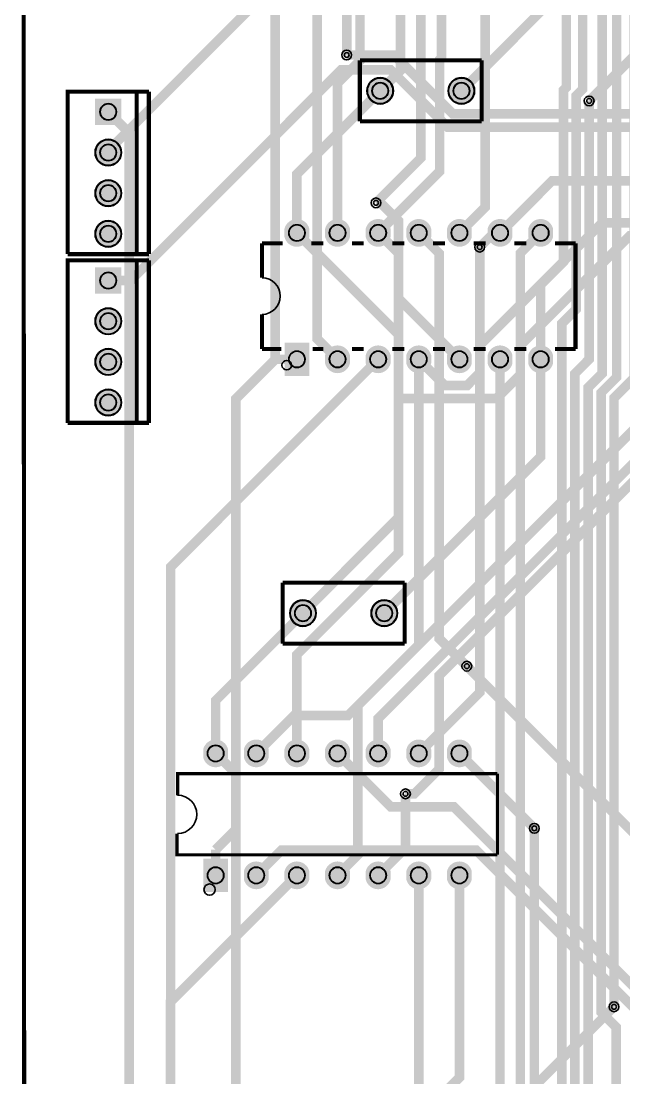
# Model space of a CAD drawing. Header units: millimetres. Extents: x 4 to 216, y -59 to 240.
# Drawn here: x 4.3 to 42, y 108.4 to 174.5 of the extents above; entities that cross this region are included whole.
import ezdxf

# ---------------------------------------------------------------- set-up
doc = ezdxf.new("R2010")
doc.units = ezdxf.units.MM
for name, color, linetype, true_color in [('BoardOutLine', 7, 'Continuous', 0xff00ff), ('BottomLayer', 7, 'Continuous', 0x0000ff), ('BottomSolderMaskLayer', 7, 'Continuous', 0xaa00ff), ('Document', 7, 'Continuous', 0xffffff), ('Hole', 7, 'Continuous', 0x222222), ('Multi-Layer', 7, 'Continuous', 0xc0c0c0), ('TopLayer', 7, 'Continuous', 0xff0000), ('TopSilkLayer', 7, 'Continuous', 0xffcc00), ('TopSolderMaskLayer', 7, 'Continuous', 0x800080)]:
    doc.layers.add(name, color=color, linetype=linetype, true_color=true_color)

msp = doc.modelspace()

# ---------------------------------------------------------------- hatches: boundary and pattern name
at = {"layer": 'BottomSolderMaskLayer'}
for points in [[(25.956615600000003, 170.0989740000001, 1), (27.607412400000005, 170.0989740000001, 1)], [(31.03661559999993, 170.0989740000001, 1), (32.68741239999993, 170.0989740000001, 1)], [(10.604398399999923, 169.60839840000006), (10.604398399999923, 167.95760159999998), (8.953601599999843, 167.95760159999998), (8.953601599999843, 169.60839840000006)], [(8.953601599999883, 166.24300000000005, 1), (10.604398399999882, 166.24300000000005, 1)], [(8.953601599999883, 163.7030000000001, 1), (10.604398399999882, 163.7030000000001, 1)], [(8.953601599999883, 161.163, 1), (10.604398399999882, 161.163, 1)], [(22.350412499999898, 160.96346183333333, -0.7853981633974483), (20.799615499999895, 160.96346183333333), (20.799615499999895, 161.48039416666677, -0.7853981633974483), (22.350412499999898, 161.48039416666677)], [(24.89041249999986, 160.96346183333333, -0.7853981633974483), (23.33961549999986, 160.96346183333333), (23.33961549999986, 161.48039416666677, -0.7853981633974483), (24.89041249999986, 161.48039416666677)], [(27.430412499999825, 160.96346183333333, -0.7853981633974483), (25.879615499999822, 160.96346183333333), (25.879615499999822, 161.48039416666677, -0.7853981633974483), (27.430412499999825, 161.48039416666677)], [(29.970412500000016, 160.96346183333333, -0.7853981633974483), (28.419615500000013, 160.96346183333333), (28.419615500000013, 161.48039416666677, -0.7853981633974483), (29.970412500000016, 161.48039416666677)], [(32.51041249999998, 160.96346183333333, -0.7853981633974483), (30.959615499999977, 160.96346183333333), (30.959615499999977, 161.48039416666677, -0.7853981633974483), (32.51041249999998, 161.48039416666677)], [(35.05041249999994, 160.96346183333333, -0.7853981633974483), (33.49961549999994, 160.96346183333333), (33.49961549999994, 161.48039416666677, -0.7853981633974483), (35.05041249999994, 161.48039416666677)], [(37.59041249999991, 160.96346183333333, -0.7853981633974483), (36.039615499999904, 160.96346183333333), (36.039615499999904, 161.48039416666677, -0.7853981633974483), (37.59041249999991, 161.48039416666677)], [(10.604398399999923, 159.06739840000012), (10.604398399999923, 157.41660160000004), (8.953601599999843, 157.41660160000004), (8.953601599999843, 159.06739840000012)], [(8.953601599999883, 155.702, 1), (10.604398399999882, 155.702, 1)], [(8.953601599999883, 153.16200000000003, 1), (10.604398399999882, 153.16200000000003, 1)], [(20.805952477419282, 152.28810281290316), (20.805952477419282, 154.3558321462366), (22.344075522580738, 154.3558321462366), (22.344075522580738, 152.28810281290316)], [(24.89041249999986, 153.06355383333334, -0.7853981633974483), (23.33961549999986, 153.06355383333334), (23.33961549999986, 153.5804861666668, -0.7853981633974483), (24.89041249999986, 153.5804861666668)], [(27.430412499999825, 153.06355383333334, -0.7853981633974483), (25.879615499999822, 153.06355383333334), (25.879615499999822, 153.5804861666668, -0.7853981633974483), (27.430412499999825, 153.5804861666668)], [(29.970412500000016, 153.06355383333334, -0.7853981633974483), (28.419615500000013, 153.06355383333334), (28.419615500000013, 153.5804861666668, -0.7853981633974483), (29.970412500000016, 153.5804861666668)], [(32.51041249999998, 153.06355383333334, -0.7853981633974483), (30.959615499999977, 153.06355383333334), (30.959615499999977, 153.5804861666668, -0.7853981633974483), (32.51041249999998, 153.5804861666668)], [(35.05041249999994, 153.06355383333334, -0.7853981633974483), (33.49961549999994, 153.06355383333334), (33.49961549999994, 153.5804861666668, -0.7853981633974483), (35.05041249999994, 153.5804861666668)], [(37.59041249999991, 153.06355383333334, -0.7853981633974483), (36.039615499999904, 153.06355383333334), (36.039615499999904, 153.5804861666668, -0.7853981633974483), (37.59041249999991, 153.5804861666668)], [(8.953601599999883, 150.62200000000007, 1), (10.604398399999882, 150.62200000000007, 1)], [(21.13061559999998, 137.4599740000001, 1), (22.781412399999983, 137.4599740000001, 1)], [(26.210615599999908, 137.4599740000001, 1), (27.86141239999991, 137.4599740000001, 1)], [(17.27041249999997, 128.43850783333335, -0.7853981633974483), (15.71961549999997, 128.43850783333335), (15.71961549999997, 128.95544016666668, -0.7853981633974483), (17.27041249999997, 128.95544016666668)], [(19.810412499999934, 128.43850783333335, -0.7853981633974483), (18.25961549999993, 128.43850783333335), (18.25961549999993, 128.95544016666668, -0.7853981633974483), (19.810412499999934, 128.95544016666668)], [(22.350412499999898, 128.43850783333323, -0.7853981633974483), (20.799615499999895, 128.43850783333323), (20.799615499999895, 128.9554401666668, -0.7853981633974483), (22.350412499999898, 128.9554401666668)], [(24.89041249999986, 128.43850783333323, -0.7853981633974483), (23.33961549999986, 128.43850783333323), (23.33961549999986, 128.9554401666668, -0.7853981633974483), (24.89041249999986, 128.9554401666668)], [(27.430412499999825, 128.43850783333323, -0.7853981633974483), (25.879615499999822, 128.43850783333323), (25.879615499999822, 128.9554401666668, -0.7853981633974483), (27.430412499999825, 128.9554401666668)], [(29.970412500000016, 128.43850783333323, -0.7853981633974483), (28.419615500000013, 128.43850783333323), (28.419615500000013, 128.9554401666668, -0.7853981633974483), (29.970412500000016, 128.9554401666668)], [(32.51041249999998, 128.43850783333323, -0.7853981633974483), (30.959615499999977, 128.43850783333323), (30.959615499999977, 128.9554401666668, -0.7853981633974483), (32.51041249999998, 128.9554401666668)], [(15.725952477419128, 120.0431093333334), (15.725952477419128, 122.11083866666661), (17.264075522580583, 122.11083866666661), (17.264075522580583, 120.0431093333334)], [(19.810412499999934, 120.81850783333346, -0.7853981633974483), (18.25961549999993, 120.81850783333346), (18.25961549999993, 121.33544016666667, -0.7853981633974483), (19.810412499999934, 121.33544016666667)], [(22.350412499999898, 120.81850783333334, -0.7853981633974483), (20.799615499999895, 120.81850783333334), (20.799615499999895, 121.33544016666679, -0.7853981633974483), (22.350412499999898, 121.33544016666679)], [(24.89041249999986, 120.81850783333334, -0.7853981633974483), (23.33961549999986, 120.81850783333334), (23.33961549999986, 121.33544016666679, -0.7853981633974483), (24.89041249999986, 121.33544016666679)], [(27.430412499999825, 120.81850783333334, -0.7853981633974483), (25.879615499999822, 120.81850783333334), (25.879615499999822, 121.33544016666679, -0.7853981633974483), (27.430412499999825, 121.33544016666679)], [(29.970412500000016, 120.81850783333334, -0.7853981633974483), (28.419615500000013, 120.81850783333334), (28.419615500000013, 121.33544016666679, -0.7853981633974483), (29.970412500000016, 121.33544016666679)], [(32.51041249999998, 120.81850783333334, -0.7853981633974483), (30.959615499999977, 120.81850783333334), (30.959615499999977, 121.33544016666679, -0.7853981633974483), (32.51041249999998, 121.33544016666679)]]:
    msp.add_hatch(color=256, dxfattribs=at).paths.add_polyline_path(points)
at = {"layer": 'Multi-Layer'}
for points in [[(25.982015600000004, 170.0989740000001, 1), (27.582012400000004, 170.0989740000001, 1)], [(31.06201559999993, 170.0989740000001, 1), (32.66201239999993, 170.0989740000001, 1)], [(10.578998399999932, 169.58299840000006), (10.578998399999932, 167.98300159999997), (8.979001599999833, 167.98300159999997), (8.979001599999833, 169.58299840000006)], [(8.979001599999883, 166.24300000000005, 1), (10.578998399999882, 166.24300000000005, 1)], [(8.979001599999883, 163.7030000000001, 1), (10.578998399999882, 163.7030000000001, 1)], [(8.979001599999883, 161.163, 1), (10.578998399999882, 161.163, 1)], [(22.325012499999897, 160.97192849999988, -0.7853981633974483), (20.825015499999896, 160.97192849999988), (20.825015499999896, 161.4719275000001, -0.7853981633974483), (22.325012499999897, 161.4719275000001)], [(24.86501249999986, 160.97192849999988, -0.7853981633974483), (23.36501549999986, 160.97192849999988), (23.36501549999986, 161.4719275000001, -0.7853981633974483), (24.86501249999986, 161.4719275000001)], [(27.405012499999824, 160.97192849999988, -0.7853981633974483), (25.905015499999823, 160.97192849999988), (25.905015499999823, 161.4719275000001, -0.7853981633974483), (27.405012499999824, 161.4719275000001)], [(29.945012500000015, 160.97192849999988, -0.7853981633974483), (28.445015500000014, 160.97192849999988), (28.445015500000014, 161.4719275000001, -0.7853981633974483), (29.945012500000015, 161.4719275000001)], [(32.485012499999975, 160.97192849999988, -0.7853981633974483), (30.985015499999978, 160.97192849999988), (30.985015499999978, 161.4719275000001, -0.7853981633974483), (32.485012499999975, 161.4719275000001)], [(35.02501249999994, 160.97192849999988, -0.7853981633974483), (33.525015499999945, 160.97192849999988), (33.525015499999945, 161.4719275000001, -0.7853981633974483), (35.02501249999994, 161.4719275000001)], [(37.5650124999999, 160.97192849999988, -0.7853981633974483), (36.06501549999991, 160.97192849999988), (36.06501549999991, 161.4719275000001, -0.7853981633974483), (37.5650124999999, 161.4719275000001)], [(10.578998399999932, 159.04199840000013), (10.578998399999932, 157.44200160000003), (8.979001599999833, 157.44200160000003), (8.979001599999833, 159.04199840000013)], [(8.979001599999883, 155.702, 1), (10.578998399999882, 155.702, 1)], [(8.979001599999883, 153.16200000000003, 1), (10.578998399999882, 153.16200000000003, 1)], [(20.82500279999988, 152.3219712), (20.82500279999988, 154.32196720000002), (22.325025199999914, 154.32196720000002), (22.325025199999914, 152.3219712)], [(24.86501249999986, 153.0720205, -0.7853981633974483), (23.36501549999986, 153.0720205), (23.36501549999986, 153.57201950000024, -0.7853981633974483), (24.86501249999986, 153.57201950000024)], [(27.405012499999824, 153.0720205, -0.7853981633974483), (25.905015499999823, 153.0720205), (25.905015499999823, 153.57201950000024, -0.7853981633974483), (27.405012499999824, 153.57201950000024)], [(29.945012500000015, 153.0720205, -0.7853981633974483), (28.445015500000014, 153.0720205), (28.445015500000014, 153.57201950000024, -0.7853981633974483), (29.945012500000015, 153.57201950000024)], [(32.485012499999975, 153.0720205, -0.7853981633974483), (30.985015499999978, 153.0720205), (30.985015499999978, 153.57201950000024, -0.7853981633974483), (32.485012499999975, 153.57201950000024)], [(35.02501249999994, 153.0720205, -0.7853981633974483), (33.525015499999945, 153.0720205), (33.525015499999945, 153.57201950000024, -0.7853981633974483), (35.02501249999994, 153.57201950000024)], [(37.5650124999999, 153.0720205, -0.7853981633974483), (36.06501549999991, 153.0720205), (36.06501549999991, 153.57201950000024, -0.7853981633974483), (37.5650124999999, 153.57201950000024)], [(8.979001599999883, 150.62200000000007, 1), (10.578998399999882, 150.62200000000007, 1)], [(21.156015599999982, 137.4599740000001, 1), (22.75601239999998, 137.4599740000001, 1)], [(26.23601559999991, 137.4599740000001, 1), (27.83601239999991, 137.4599740000001, 1)], [(17.24501249999997, 128.4469745, -0.7853981633974483), (15.745015499999969, 128.4469745), (15.745015499999969, 128.9469735, -0.7853981633974483), (17.24501249999997, 128.9469735)], [(19.785012499999933, 128.4469745, -0.7853981633974483), (18.285015499999933, 128.4469745), (18.285015499999933, 128.9469735, -0.7853981633974483), (19.785012499999933, 128.9469735)], [(22.325012499999897, 128.4469744999999, -0.7853981633974483), (20.825015499999896, 128.4469744999999), (20.825015499999896, 128.94697350000013, -0.7853981633974483), (22.325012499999897, 128.94697350000013)], [(24.86501249999986, 128.4469744999999, -0.7853981633974483), (23.36501549999986, 128.4469744999999), (23.36501549999986, 128.94697350000013, -0.7853981633974483), (24.86501249999986, 128.94697350000013)], [(27.405012499999824, 128.4469744999999, -0.7853981633974483), (25.905015499999823, 128.4469744999999), (25.905015499999823, 128.94697350000013, -0.7853981633974483), (27.405012499999824, 128.94697350000013)], [(29.945012500000015, 128.4469744999999, -0.7853981633974483), (28.445015500000014, 128.4469744999999), (28.445015500000014, 128.94697350000013, -0.7853981633974483), (29.945012500000015, 128.94697350000013)], [(32.485012499999975, 128.4469744999999, -0.7853981633974483), (30.985015499999978, 128.4469744999999), (30.985015499999978, 128.94697350000013, -0.7853981633974483), (32.485012499999975, 128.94697350000013)], [(15.745002799999952, 120.07697600000006), (15.745002799999952, 122.07697200000007), (17.245025199999986, 122.07697200000007), (17.245025199999986, 120.07697600000006)], [(19.785012499999933, 120.8269745, -0.7853981633974483), (18.285015499999933, 120.8269745), (18.285015499999933, 121.32697350000001, -0.7853981633974483), (19.785012499999933, 121.32697350000001)], [(22.325012499999897, 120.82697449999989, -0.7853981633974483), (20.825015499999896, 120.82697449999989), (20.825015499999896, 121.32697350000012, -0.7853981633974483), (22.325012499999897, 121.32697350000012)], [(24.86501249999986, 120.82697449999989, -0.7853981633974483), (23.36501549999986, 120.82697449999989), (23.36501549999986, 121.32697350000012, -0.7853981633974483), (24.86501249999986, 121.32697350000012)], [(27.405012499999824, 120.82697449999989, -0.7853981633974483), (25.905015499999823, 120.82697449999989), (25.905015499999823, 121.32697350000012, -0.7853981633974483), (27.405012499999824, 121.32697350000012)], [(29.945012500000015, 120.82697449999989, -0.7853981633974483), (28.445015500000014, 120.82697449999989), (28.445015500000014, 121.32697350000012, -0.7853981633974483), (29.945012500000015, 121.32697350000012)], [(32.485012499999975, 120.82697449999989, -0.7853981633974483), (30.985015499999978, 120.82697449999989), (30.985015499999978, 121.32697350000012, -0.7853981633974483), (32.485012499999975, 121.32697350000012)]]:
    msp.add_hatch(color=256, dxfattribs=at).paths.add_polyline_path(points)
at = {"layer": 'TopSolderMaskLayer'}
for points in [[(25.956615600000003, 170.0989740000001, 1), (27.607412400000005, 170.0989740000001, 1)], [(31.03661559999993, 170.0989740000001, 1), (32.68741239999993, 170.0989740000001, 1)], [(10.604398399999923, 169.60839840000006), (10.604398399999923, 167.95760159999998), (8.953601599999843, 167.95760159999998), (8.953601599999843, 169.60839840000006)], [(8.953601599999883, 166.24300000000005, 1), (10.604398399999882, 166.24300000000005, 1)], [(8.953601599999883, 163.7030000000001, 1), (10.604398399999882, 163.7030000000001, 1)], [(8.953601599999883, 161.163, 1), (10.604398399999882, 161.163, 1)], [(22.350412499999898, 160.96346183333333, -0.7853981633974483), (20.799615499999895, 160.96346183333333), (20.799615499999895, 161.48039416666677, -0.7853981633974483), (22.350412499999898, 161.48039416666677)], [(24.89041249999986, 160.96346183333333, -0.7853981633974483), (23.33961549999986, 160.96346183333333), (23.33961549999986, 161.48039416666677, -0.7853981633974483), (24.89041249999986, 161.48039416666677)], [(27.430412499999825, 160.96346183333333, -0.7853981633974483), (25.879615499999822, 160.96346183333333), (25.879615499999822, 161.48039416666677, -0.7853981633974483), (27.430412499999825, 161.48039416666677)], [(29.970412500000016, 160.96346183333333, -0.7853981633974483), (28.419615500000013, 160.96346183333333), (28.419615500000013, 161.48039416666677, -0.7853981633974483), (29.970412500000016, 161.48039416666677)], [(32.51041249999998, 160.96346183333333, -0.7853981633974483), (30.959615499999977, 160.96346183333333), (30.959615499999977, 161.48039416666677, -0.7853981633974483), (32.51041249999998, 161.48039416666677)], [(35.05041249999994, 160.96346183333333, -0.7853981633974483), (33.49961549999994, 160.96346183333333), (33.49961549999994, 161.48039416666677, -0.7853981633974483), (35.05041249999994, 161.48039416666677)], [(37.59041249999991, 160.96346183333333, -0.7853981633974483), (36.039615499999904, 160.96346183333333), (36.039615499999904, 161.48039416666677, -0.7853981633974483), (37.59041249999991, 161.48039416666677)], [(10.604398399999923, 159.06739840000012), (10.604398399999923, 157.41660160000004), (8.953601599999843, 157.41660160000004), (8.953601599999843, 159.06739840000012)], [(8.953601599999883, 155.702, 1), (10.604398399999882, 155.702, 1)], [(8.953601599999883, 153.16200000000003, 1), (10.604398399999882, 153.16200000000003, 1)], [(20.805952477419282, 152.28810281290316), (20.805952477419282, 154.3558321462366), (22.344075522580738, 154.3558321462366), (22.344075522580738, 152.28810281290316)], [(24.89041249999986, 153.06355383333334, -0.7853981633974483), (23.33961549999986, 153.06355383333334), (23.33961549999986, 153.5804861666668, -0.7853981633974483), (24.89041249999986, 153.5804861666668)], [(27.430412499999825, 153.06355383333334, -0.7853981633974483), (25.879615499999822, 153.06355383333334), (25.879615499999822, 153.5804861666668, -0.7853981633974483), (27.430412499999825, 153.5804861666668)], [(29.970412500000016, 153.06355383333334, -0.7853981633974483), (28.419615500000013, 153.06355383333334), (28.419615500000013, 153.5804861666668, -0.7853981633974483), (29.970412500000016, 153.5804861666668)], [(32.51041249999998, 153.06355383333334, -0.7853981633974483), (30.959615499999977, 153.06355383333334), (30.959615499999977, 153.5804861666668, -0.7853981633974483), (32.51041249999998, 153.5804861666668)], [(35.05041249999994, 153.06355383333334, -0.7853981633974483), (33.49961549999994, 153.06355383333334), (33.49961549999994, 153.5804861666668, -0.7853981633974483), (35.05041249999994, 153.5804861666668)], [(37.59041249999991, 153.06355383333334, -0.7853981633974483), (36.039615499999904, 153.06355383333334), (36.039615499999904, 153.5804861666668, -0.7853981633974483), (37.59041249999991, 153.5804861666668)], [(8.953601599999883, 150.62200000000007, 1), (10.604398399999882, 150.62200000000007, 1)], [(21.13061559999998, 137.4599740000001, 1), (22.781412399999983, 137.4599740000001, 1)], [(26.210615599999908, 137.4599740000001, 1), (27.86141239999991, 137.4599740000001, 1)], [(17.27041249999997, 128.43850783333335, -0.7853981633974483), (15.71961549999997, 128.43850783333335), (15.71961549999997, 128.95544016666668, -0.7853981633974483), (17.27041249999997, 128.95544016666668)], [(19.810412499999934, 128.43850783333335, -0.7853981633974483), (18.25961549999993, 128.43850783333335), (18.25961549999993, 128.95544016666668, -0.7853981633974483), (19.810412499999934, 128.95544016666668)], [(22.350412499999898, 128.43850783333323, -0.7853981633974483), (20.799615499999895, 128.43850783333323), (20.799615499999895, 128.9554401666668, -0.7853981633974483), (22.350412499999898, 128.9554401666668)], [(24.89041249999986, 128.43850783333323, -0.7853981633974483), (23.33961549999986, 128.43850783333323), (23.33961549999986, 128.9554401666668, -0.7853981633974483), (24.89041249999986, 128.9554401666668)], [(27.430412499999825, 128.43850783333323, -0.7853981633974483), (25.879615499999822, 128.43850783333323), (25.879615499999822, 128.9554401666668, -0.7853981633974483), (27.430412499999825, 128.9554401666668)], [(29.970412500000016, 128.43850783333323, -0.7853981633974483), (28.419615500000013, 128.43850783333323), (28.419615500000013, 128.9554401666668, -0.7853981633974483), (29.970412500000016, 128.9554401666668)], [(32.51041249999998, 128.43850783333323, -0.7853981633974483), (30.959615499999977, 128.43850783333323), (30.959615499999977, 128.9554401666668, -0.7853981633974483), (32.51041249999998, 128.9554401666668)], [(15.725952477419128, 120.0431093333334), (15.725952477419128, 122.11083866666661), (17.264075522580583, 122.11083866666661), (17.264075522580583, 120.0431093333334)], [(19.810412499999934, 120.81850783333346, -0.7853981633974483), (18.25961549999993, 120.81850783333346), (18.25961549999993, 121.33544016666667, -0.7853981633974483), (19.810412499999934, 121.33544016666667)], [(22.350412499999898, 120.81850783333334, -0.7853981633974483), (20.799615499999895, 120.81850783333334), (20.799615499999895, 121.33544016666679, -0.7853981633974483), (22.350412499999898, 121.33544016666679)], [(24.89041249999986, 120.81850783333334, -0.7853981633974483), (23.33961549999986, 120.81850783333334), (23.33961549999986, 121.33544016666679, -0.7853981633974483), (24.89041249999986, 121.33544016666679)], [(27.430412499999825, 120.81850783333334, -0.7853981633974483), (25.879615499999822, 120.81850783333334), (25.879615499999822, 121.33544016666679, -0.7853981633974483), (27.430412499999825, 121.33544016666679)], [(29.970412500000016, 120.81850783333334, -0.7853981633974483), (28.419615500000013, 120.81850783333334), (28.419615500000013, 121.33544016666679, -0.7853981633974483), (29.970412500000016, 121.33544016666679)], [(32.51041249999998, 120.81850783333334, -0.7853981633974483), (30.959615499999977, 120.81850783333334), (30.959615499999977, 121.33544016666679, -0.7853981633974483), (32.51041249999998, 121.33544016666679)]]:
    msp.add_hatch(color=256, dxfattribs=at).paths.add_polyline_path(points)

# ---------------------------------------------------------------- linework, layer by layer
at = {"layer": 'BoardOutLine', "const_width": 0.254}
msp.add_lwpolyline([(4.460265399999912, 239.4991146000001), (103.37800000000004, 239.4991146000001), (103.37800000000004, 127.56895999999995), (103.37800000000004, 122.93600000000004), (103.505, 6.096000000000004), (54.22899999999993, 6.096000000000004), (4.572000000000003, 6.096000000000004), (4.460265399999912, 239.4991146000001)], close=True, dxfattribs=at)
at = {"layer": 'BottomLayer', "const_width": 0.5999988}
for points in [[(24.242039399999953, 182.92594859999997), (24.242039399999953, 180.82587660000002), (9.779025400000023, 166.36286260000008), (9.779025400000023, 166.24297460000003)], [(36.9420394, 182.92594859999997), (36.805387400000086, 182.78929660000006), (36.805387400000086, 175.0422966), (31.86203940000007, 170.09894859999997)], [(75.7837194, 168.4222946000001), (72.76873940000007, 168.4222946000001), (72.09614739999995, 167.7497026000001), (70.43422540000017, 167.7497026000001), (65.15229540000007, 173.03163260000008), (43.410403400000064, 173.03163260000008), (39.84779939999987, 169.4690286)], [(24.690857400000027, 172.33846660000006), (27.650465399999916, 172.33846660000006), (31.327115400000025, 168.66181660000007), (46.23564539999995, 168.66181660000007), (49.802313400000116, 172.2284846), (64.8200634000001, 172.2284846), (70.10173939999993, 166.94680860000005), (75.28994339999997, 166.94680860000005), (75.91859340000008, 167.57545860000005)], [(11.18059740000001, 158.24197460000005), (24.34313140000006, 171.4045086000001), (27.442185400000085, 171.4045086000001), (31.026379399999882, 167.82031459999996), (46.93135140000015, 167.82031459999996), (50.512497399999916, 171.40146060000006), (64.5119613999999, 171.40146060000006), (69.76950739999995, 166.14391460000002), (75.28079939999986, 166.14391460000002), (76.08343939999997, 165.34127460000002), (87.18171539999992, 165.34127460000002), (90.6630394, 161.85995060000005), (90.6630394, 159.4466966000001)], [(26.782039399999917, 170.09894859999997), (21.575039400000037, 164.89194859999998), (21.575039400000037, 161.22190260000013)], [(57.47184340000001, 170.49315660000002), (48.83076339999991, 161.85207660000003), (40.653233399999976, 161.85207660000003), (33.00503939999987, 154.20388260000004), (33.00503939999987, 152.47693660000004), (32.20976539999981, 151.68166259999998), (30.83537139999987, 151.68166259999998), (29.195039399999928, 153.32199460000004)], [(47.9493834000001, 164.46929260000002), (37.52242939999985, 164.46929260000002), (34.27503940000008, 161.22190260000013)], [(26.51991139999984, 163.09667660000002), (26.803375399999936, 163.09667660000002), (27.925039399999946, 161.9750126), (27.925039399999946, 157.13199459999998), (31.73503939999989, 153.32199460000004)], [(89.39303940000002, 161.09490260000007), (87.83525739999993, 162.65268460000004), (86.33386340000004, 162.65268460000004), (85.58303940000008, 161.90186060000008), (85.58303940000008, 160.15484860000015), (83.66584739999996, 158.23765660000004), (78.47611940000013, 158.23765660000004), (78.4662133999999, 158.22775060000015), (51.93540539999992, 158.22775060000015), (24.76756540000008, 131.05991060000008), (21.3980014, 131.05991060000008), (19.035039400000073, 128.69694860000004)], [(21.575039400000037, 161.22190260000013), (27.925039399999946, 154.8719026000001), (27.925039399999946, 150.87876860000006)], [(97.01303939999991, 161.09490260000007), (97.01303939999991, 160.45634660000007), (93.18856140000014, 156.63186859999996), (79.14058340000008, 156.63186859999996), (79.10984940000014, 156.60113460000014), (63.79999939999982, 156.60113460000014), (63.199289399999884, 156.0004246000001), (61.91379540000014, 156.0004246000001), (60.72177339999996, 157.19244660000004), (52.970201400000064, 157.19244660000004), (26.655039399999964, 130.87728460000005), (26.655039399999964, 128.69694860000004)], [(27.925039399999946, 150.87876860000006), (34.06650539999998, 150.87876860000006), (35.545039400000064, 152.35730260000003), (35.545039400000064, 154.1993106000001), (42.39440339999999, 161.04867460000003), (52.705025399999954, 161.04867460000003), (52.705025399999954, 161.04892860000007)], [(34.27503940000008, 161.22190260000013), (33.897595400000114, 161.22190260000013), (33.00630940000008, 160.3306166000001)], [(9.779025400000023, 158.24197460000005), (11.18059740000001, 158.24197460000005)], [(94.47303939999995, 153.19499459999997), (91.83905940000011, 155.82897460000004), (79.47281540000006, 155.82897460000004), (79.29196739999986, 155.64812659999996), (63.98211739999999, 155.64812659999996), (63.53152139999986, 155.19753060000005), (61.581563400000164, 155.19753060000005), (60.389541399999985, 156.38955260000012), (53.30243340000004, 156.38955260000012), (30.46478539999987, 133.55190460000006), (30.46478539999987, 127.71777859999997), (28.91716340000005, 126.17015660000004), (28.362935400000083, 126.17015660000004)], [(26.655039399999964, 153.32199460000004), (13.682243399999948, 140.34919860000002), (13.682243399999948, 93.85881660000007), (18.737351399999966, 88.80370860000005), (20.67029140000011, 88.80370860000005), (22.60602540000002, 86.86797460000003)], [(36.815039400000046, 153.32199460000004), (36.815039400000046, 147.23894859999996), (27.03603940000005, 137.45994859999996)], [(27.925039399999946, 150.87876860000006), (27.925039399999946, 143.4289486), (21.956039399999895, 137.45994859999996)], [(16.495039399999882, 128.69694860000004), (16.495039399999882, 131.99894859999995), (21.956039399999895, 137.45994859999996)], [(32.19909740000014, 134.14499460000002), (58.674025400000005, 107.67006660000004), (58.674025400000005, 94.48797460000003)], [(17.765039399999864, 103.50497459999997), (17.765039399999864, 127.42694860000006), (16.495039399999882, 128.69694860000004)], [(56.13402540000004, 94.48797460000003), (56.13402540000004, 100.60912059999998), (31.380709399999773, 125.36243660000002), (27.449551399999905, 125.36243660000002), (24.1150394, 128.69694860000004)], [(31.73503939999989, 128.69694860000004), (36.41854539999997, 124.01344260000008)], [(19.035039400000073, 121.07694860000004), (20.6116174, 122.65352660000008), (32.78634539999996, 122.65352660000008), (45.69081540000013, 109.74905660000002)], [(31.73503939999989, 121.07694860000004), (31.73503939999989, 108.44298860000004), (26.797025400000052, 103.50497459999997)], [(30.226025399999912, 94.48797460000003), (30.226025399999912, 101.68531860000007), (41.40202540000007, 112.8613186)]]:
    msp.add_lwpolyline(points, dxfattribs=at)
at = {"layer": 'BottomSolderMaskLayer'}
for centre, radius in [((26.782014000000004, 170.0989740000001), 0.8253983999999999), ((26.782014000000004, 170.0989740000001), 0.5158739999999999), ((31.86201399999993, 170.0989740000001), 0.8253983999999999), ((31.86201399999993, 170.0989740000001), 0.5158739999999999), ((9.778999999999883, 168.78300000000002), 0.5158739999999999), ((9.778999999999883, 166.24300000000005), 0.8253983999999999), ((9.778999999999883, 166.24300000000005), 0.5158739999999999), ((9.778999999999883, 163.7030000000001), 0.8253983999999999), ((9.778999999999883, 163.7030000000001), 0.5158739999999999), ((9.778999999999883, 161.163), 0.8253983999999999), ((9.778999999999883, 161.163), 0.5158739999999999), ((21.575013999999896, 161.2219788), 0.512699), ((24.11501399999986, 161.2219788), 0.512699), ((26.655013999999824, 161.2219788), 0.512699), ((29.195014000000015, 161.2219788), 0.512699), ((31.73501399999998, 161.2219788), 0.512699), ((34.27501399999994, 161.2219788), 0.512699), ((36.815013999999906, 161.2219788), 0.512699), ((9.778999999999883, 158.24200000000008), 0.5158739999999999), ((9.778999999999883, 155.702), 0.8253983999999999), ((9.778999999999883, 155.702), 0.5158739999999999), ((9.778999999999883, 153.16200000000003), 0.8253983999999999), ((9.778999999999883, 153.16200000000003), 0.5158739999999999), ((21.575013999999896, 153.32196920000013), 0.512699), ((24.11501399999986, 153.32196920000013), 0.512699), ((26.655013999999824, 153.32196920000013), 0.512699), ((29.195014000000015, 153.32196920000013), 0.512699), ((31.73501399999998, 153.32196920000013), 0.512699), ((34.27501399999994, 153.32196920000013), 0.512699), ((36.815013999999906, 153.32196920000013), 0.512699), ((9.778999999999883, 150.62200000000007), 0.8253983999999999), ((9.778999999999883, 150.62200000000007), 0.5158739999999999), ((21.956013999999982, 137.4599740000001), 0.8253983999999999), ((27.03601399999991, 137.4599740000001), 0.8253983999999999), ((21.956013999999982, 137.4599740000001), 0.5158739999999999), ((27.03601399999991, 137.4599740000001), 0.5158739999999999), ((16.49501399999997, 128.69697400000007), 0.512699), ((19.035013999999933, 128.69697400000007), 0.512699), ((21.575013999999896, 128.69697400000007), 0.512699), ((24.11501399999986, 128.69697400000007), 0.512699), ((26.655013999999824, 128.69697400000007), 0.512699), ((29.195014000000015, 128.69697400000007), 0.512699), ((31.73501399999998, 128.69697400000007), 0.512699), ((16.49501399999997, 121.07697400000006), 0.512699), ((19.035013999999933, 121.07697400000006), 0.512699), ((21.575013999999896, 121.07697400000006), 0.512699), ((24.11501399999986, 121.07697400000006), 0.512699), ((26.655013999999824, 121.07697400000006), 0.512699), ((29.195014000000015, 121.07697400000006), 0.512699), ((31.73501399999998, 121.07697400000006), 0.512699)]:
    msp.add_circle(centre, radius, dxfattribs=at)
at = {"layer": 'Document'}
for centre, radius in [((20.940013999999906, 152.95397400000002), 0.299974), ((16.114013999999884, 120.18797400000005), 0.350012)]:
    msp.add_circle(centre, radius, dxfattribs=at)
at = {"layer": 'Hole'}
for centre in [(24.690831999999887, 172.3384920000001), (39.84777399999996, 169.46905400000003), (26.51988599999993, 163.09670200000005), (33.00628399999994, 160.330642), (32.199072, 134.14502000000005), (28.362909999999943, 126.17018200000007), (36.41852000000006, 124.0134680000001), (41.40199999999993, 112.86134400000003)]:
    msp.add_circle(centre, 0.15250160000000001, dxfattribs=at)
at = {"layer": 'Multi-Layer'}
for centre, radius in [((24.690831999999887, 172.3384920000001), 0.30500320000000003), ((26.782014000000004, 170.0989740000001), 0.7999984), ((26.782014000000004, 170.0989740000001), 0.49999899999999997), ((31.86201399999993, 170.0989740000001), 0.7999984), ((31.86201399999993, 170.0989740000001), 0.49999899999999997), ((39.84777399999996, 169.46905400000003), 0.30500320000000003), ((9.778999999999883, 168.78300000000002), 0.49999899999999997), ((9.778999999999883, 166.24300000000005), 0.7999984), ((9.778999999999883, 166.24300000000005), 0.49999899999999997), ((9.778999999999883, 163.7030000000001), 0.7999984), ((9.778999999999883, 163.7030000000001), 0.49999899999999997), ((26.51988599999993, 163.09670200000005), 0.30500320000000003), ((9.778999999999883, 161.163), 0.7999984), ((9.778999999999883, 161.163), 0.49999899999999997), ((21.575013999999896, 161.2219788), 0.49999899999999997), ((24.11501399999986, 161.2219788), 0.49999899999999997), ((26.655013999999824, 161.2219788), 0.49999899999999997), ((29.195014000000015, 161.2219788), 0.49999899999999997), ((31.73501399999998, 161.2219788), 0.49999899999999997), ((34.27501399999994, 161.2219788), 0.49999899999999997), ((36.815013999999906, 161.2219788), 0.49999899999999997), ((33.00628399999994, 160.330642), 0.30500320000000003), ((9.778999999999883, 158.24200000000008), 0.49999899999999997), ((9.778999999999883, 155.702), 0.7999984), ((9.778999999999883, 155.702), 0.49999899999999997), ((9.778999999999883, 153.16200000000003), 0.7999984), ((9.778999999999883, 153.16200000000003), 0.49999899999999997), ((21.575013999999896, 153.32196920000013), 0.49999899999999997), ((24.11501399999986, 153.32196920000013), 0.49999899999999997), ((26.655013999999824, 153.32196920000013), 0.49999899999999997), ((29.195014000000015, 153.32196920000013), 0.49999899999999997), ((31.73501399999998, 153.32196920000013), 0.49999899999999997), ((34.27501399999994, 153.32196920000013), 0.49999899999999997), ((36.815013999999906, 153.32196920000013), 0.49999899999999997), ((9.778999999999883, 150.62200000000007), 0.7999984), ((9.778999999999883, 150.62200000000007), 0.49999899999999997), ((21.956013999999982, 137.4599740000001), 0.7999984), ((27.03601399999991, 137.4599740000001), 0.7999984), ((21.956013999999982, 137.4599740000001), 0.49999899999999997), ((27.03601399999991, 137.4599740000001), 0.49999899999999997), ((32.199072, 134.14502000000005), 0.30500320000000003), ((16.49501399999997, 128.69697400000007), 0.49999899999999997), ((19.035013999999933, 128.69697400000007), 0.49999899999999997), ((21.575013999999896, 128.69697400000007), 0.49999899999999997), ((24.11501399999986, 128.69697400000007), 0.49999899999999997), ((26.655013999999824, 128.69697400000007), 0.49999899999999997), ((29.195014000000015, 128.69697400000007), 0.49999899999999997), ((31.73501399999998, 128.69697400000007), 0.49999899999999997), ((28.362909999999943, 126.17018200000007), 0.30500320000000003), ((36.41852000000006, 124.0134680000001), 0.30500320000000003), ((16.49501399999997, 121.07697400000006), 0.49999899999999997), ((19.035013999999933, 121.07697400000006), 0.49999899999999997), ((21.575013999999896, 121.07697400000006), 0.49999899999999997), ((24.11501399999986, 121.07697400000006), 0.49999899999999997), ((26.655013999999824, 121.07697400000006), 0.49999899999999997), ((29.195014000000015, 121.07697400000006), 0.49999899999999997), ((31.73501399999998, 121.07697400000006), 0.49999899999999997), ((41.40199999999993, 112.86134400000003), 0.30500320000000003)]:
    msp.add_circle(centre, radius, dxfattribs=at)
at = {"layer": 'TopLayer', "const_width": 0.5999988}
for points in [[(33.00503939999987, 51.35394859999997), (39.936699400000066, 58.285608600000046), (39.936699400000066, 83.4839326), (40.73959339999999, 84.28682660000004), (40.73959339999999, 87.9992906), (39.79191939999998, 88.94696460000011), (39.79191939999998, 151.56406060000006), (40.655011400000035, 152.4271526000001), (40.655011400000035, 185.74661860000003), (39.90037739999991, 186.50125260000004), (39.90037739999991, 191.37373460000003), (40.24861139999996, 191.72196860000008), (40.24861139999996, 197.96706660000007), (40.878785399999856, 198.59724060000008), (40.878785399999856, 209.94164260000014), (37.83789740000009, 212.98253060000002), (32.285457400000155, 212.98253060000002), (28.560039399999937, 216.7079486)], [(40.96514539999987, 64.3940546), (41.542487399999914, 64.97139660000005), (41.542487399999914, 111.57963460000008), (40.594813400000135, 112.52730860000008), (40.594813400000135, 151.23182860000009), (41.56864940000003, 152.20566459999998), (41.56864940000003, 185.96810660000006), (40.70327140000006, 186.83348460000002), (40.70327140000006, 191.04150260000006), (41.05150540000011, 191.3897366), (41.05150540000011, 197.63483459999998), (41.68167940000001, 198.2650086000001), (41.68167940000001, 211.20630860000006), (36.180039400000055, 216.7079486)], [(24.690857400000027, 172.33846660000006), (24.690857400000027, 179.84721460000014), (22.981437400000118, 181.55663460000005), (22.981437400000118, 207.04655060000005), (20.940039400000046, 209.0879486)], [(41.40202540000007, 112.8613186), (41.40202540000007, 150.9039146), (42.66008739999995, 152.1619766), (42.66008739999995, 188.7979206), (42.76956140000004, 188.90739459999998), (42.76956140000004, 197.0826386), (49.65245340000013, 203.96553060000008), (49.65245340000013, 209.0419746)], [(27.163039400000002, 198.67394860000002), (28.0520393999999, 197.7849486), (28.0520393999999, 171.36894859999995), (26.782039399999917, 170.09894859999997)], [(26.655039399999964, 161.22190260000013), (30.50009139999986, 165.06695460000003), (30.50009139999986, 172.04687460000014), (30.60956540000018, 172.15634860000011), (30.60956540000018, 191.31988660000002), (31.618961399999876, 192.32928260000006), (34.88946539999995, 192.32928260000006)], [(24.1150394, 161.22190260000013), (24.1150394, 170.5729126), (25.521945399999936, 171.97981860000004), (25.521945399999936, 189.2858546000001), (26.782039399999917, 190.54594859999997)], [(31.73503939999989, 161.22190260000013), (33.354035399999816, 162.84089860000006), (33.354035399999816, 175.7989626000001), (33.13203940000005, 176.02095859999997), (33.13203940000005, 189.2759486), (34.402039400000035, 190.54594859999997)], [(29.32203939999988, 182.92594859999997), (29.32203939999988, 165.89880459999995), (26.51991139999984, 163.09667660000002)], [(36.9420394, 182.92594859999997), (38.41981139999996, 181.4481766), (38.41981139999996, 170.31738860000007), (38.237693399999785, 170.1352706), (38.237693399999785, 159.4050406), (36.815039400000046, 157.98238660000004), (36.815039400000046, 153.32199460000004)], [(24.1150394, 153.32199460000004), (22.84503940000002, 154.59199460000002), (22.84503940000002, 180.1814786), (21.70203939999999, 181.32447860000002)], [(39.44419339999979, 179.67068460000007), (39.44419339999979, 170.2066446), (39.040587399999936, 169.80303860000004), (39.040587399999936, 156.4637206000001), (38.14752340000007, 155.5706566), (38.14752340000007, 89.97414060000006), (38.02890539999987, 89.85552260000009)], [(20.22375939999995, 175.66637460000004), (20.22375939999995, 153.32199460000004)], [(39.84779939999987, 169.4690286), (39.84779939999987, 153.3225026), (38.95067140000003, 152.42537460000005), (38.95067140000003, 88.65308660000005), (39.936699400000066, 87.66705860000002), (39.936699400000066, 84.82022660000007), (39.133551399999874, 84.0170786000001), (39.133551399999874, 65.10246060000009), (33.00503939999987, 58.97394859999997)], [(9.779025400000023, 168.7829746), (11.084077399999956, 167.47792260000006), (11.084077399999956, 56.33285660000013), (23.82039939999993, 43.59653460000004)], [(21.575039400000037, 128.69694860000004), (21.575039400000037, 134.86991060000014), (27.925039399999946, 141.21991060000005), (27.925039399999946, 159.95190260000015), (26.655039399999964, 161.22190260000013)], [(29.195039399999928, 161.22190260000013), (30.46503939999991, 159.95190260000015), (30.46503939999991, 135.87905260000002), (32.19909740000014, 134.14499460000002)], [(36.815039400000046, 161.22190260000013), (35.545039400000064, 159.95190260000015), (35.545039400000064, 88.81691660000001), (37.10358340000005, 87.25837260000003), (37.10358340000005, 85.02520460000005)], [(29.195039399999928, 128.69694860000004), (33.00630940000008, 132.50821860000008), (33.00630940000008, 160.3306166000001)], [(20.22375939999995, 153.32199460000004), (17.765039399999864, 150.86327460000007), (17.765039399999864, 123.94841860000008), (16.495039399999882, 122.6784186000001)], [(21.575039400000037, 153.32199460000004), (20.22375939999995, 153.32199460000004)], [(29.195039399999928, 153.32199460000004), (29.195039399999928, 135.48789260000012), (25.385039399999982, 131.67789260000006), (25.385039399999982, 122.34694860000002), (24.1150394, 121.07694860000004)], [(34.27503940000008, 153.32199460000004), (34.27503940000008, 103.61698860000001), (25.146025399999985, 94.48797460000003)], [(26.655039399999964, 121.07694860000004), (28.362935400000083, 122.78484460000004), (28.362935400000083, 126.17015660000004)], [(39.099261400000046, 85.26269460000003), (39.099261400000046, 86.39782060000005), (36.41854539999997, 89.07853660000012), (36.41854539999997, 124.01344260000008)], [(16.495039399999882, 121.07694860000004), (16.495039399999882, 122.6784186000001)], [(21.575039400000037, 121.07694860000004), (13.663193400000068, 113.16510260000007), (13.663193400000068, 93.27080660000001), (20.066025400000058, 86.86797460000003)], [(29.195039399999928, 121.07694860000004), (29.195039399999928, 101.07698860000005), (22.60602540000002, 94.48797460000003)]]:
    msp.add_lwpolyline(points, dxfattribs=at)
at = {"layer": 'TopSilkLayer'}
for points, const_width in [([(25.512014000000022, 172.00397400000008), (33.13201399999991, 172.00397400000008)], 0.254), ([(25.512014000000022, 168.19397400000003), (25.512014000000022, 172.00397400000008)], 0.254), ([(33.13201399999991, 172.00397400000008), (33.13201399999991, 168.19397400000003)], 0.254), ([(12.319000000000074, 170.053), (7.238999999999919, 170.053), (7.238999999999919, 159.89300000000003)], 0.254), ([(11.556999999999903, 170.053), (11.556999999999903, 159.89300000000003)], 0.254), ([(12.319000000000074, 170.053), (12.319000000000074, 159.89300000000003)], 0.254), ([(33.13201399999991, 168.19397400000003), (25.512014000000022, 168.19397400000003)], 0.254), ([(19.395008200000007, 160.57196740000006), (20.679359199999794, 160.57196740000006)], 0.254), ([(19.395008200000007, 160.57196740000006), (19.395008200000007, 158.41497400000003)], 0.254), ([(22.4706688, 160.57196740000006), (23.219359199999758, 160.57196740000006)], 0.254), ([(25.010668799999962, 160.57196740000006), (25.75935919999995, 160.57196740000006)], 0.254), ([(27.550668799999926, 160.57196740000006), (28.299359199999913, 160.57196740000006)], 0.254), ([(30.09066879999989, 160.57196740000006), (30.839359199999876, 160.57196740000006)], 0.254), ([(32.63066880000008, 160.57196740000006), (33.37935919999984, 160.57196740000006)], 0.254), ([(35.170668800000044, 160.57196740000006), (35.9193591999998, 160.57196740000006)], 0.254), ([(37.71066880000001, 160.57196740000006), (38.995045199999936, 160.57196740000006)], 0.254), ([(38.995045199999936, 160.57196740000006), (38.995045199999936, 153.97198060000005)], 0.254), ([(12.319000000000074, 159.89300000000003), (7.238999999999919, 159.89300000000003)], 0.254), ([(12.319000000000074, 159.51200000000006), (7.238999999999919, 159.51200000000006), (7.238999999999919, 149.3520000000001)], 0.254), ([(11.556999999999903, 159.51200000000006), (11.556999999999903, 149.3520000000001)], 0.254), ([(12.319000000000074, 159.51200000000006), (12.319000000000074, 149.3520000000001)], 0.254), ([(19.395008200000007, 153.97198060000005), (19.395008200000007, 156.12897400000008)], 0.254), ([(20.59386280000001, 153.97198060000005), (19.395008200000007, 153.97198060000005)], 0.254), ([(23.219359199999758, 153.97198060000005), (22.556165199999782, 153.97198060000005)], 0.254), ([(25.75935919999995, 153.97198060000005), (25.010668799999962, 153.97198060000005)], 0.254), ([(28.299359199999913, 153.97198060000005), (27.550668799999926, 153.97198060000005)], 0.254), ([(30.839359199999876, 153.97198060000005), (30.09066879999989, 153.97198060000005)], 0.254), ([(33.37935919999984, 153.97198060000005), (32.63066880000008, 153.97198060000005)], 0.254), ([(35.9193591999998, 153.97198060000005), (35.170668800000044, 153.97198060000005)], 0.254), ([(38.995045199999936, 153.97198060000005), (37.71066880000001, 153.97198060000005)], 0.254), ([(12.319000000000074, 149.3520000000001), (7.238999999999919, 149.3520000000001)], 0.254), ([(20.686014, 139.36497400000007), (28.30601399999989, 139.36497400000007)], 0.254), ([(20.686014, 135.55497400000002), (20.686014, 139.36497400000007)], 0.254), ([(28.30601399999989, 139.36497400000007), (28.30601399999989, 135.55497400000002)], 0.254), ([(28.30601399999989, 135.55497400000002), (20.686014, 135.55497400000002)], 0.254), ([(14.115008600000124, 126.08697160000008), (14.115008600000124, 127.42697400000009), (34.11501940000005, 127.42697400000009)], 0.1999996), ([(34.11501940000005, 127.42697400000009), (34.11501940000005, 122.3598518)], 0.1999996), ([(34.11501940000005, 122.3598518), (14.082013999999958, 122.3598518), (14.082013999999958, 123.68809399999998)], 0.1999996)]:
    msp.add_lwpolyline(points, dxfattribs=dict(at, const_width=const_width))
for centre, radius in [((19.395351073085408, 157.27197400000819), 1.1430000514349987), ((14.11502128186396, 124.8875327999998), 1.1994388000672753)]:
    msp.add_arc(centre, radius, 270, 90, dxfattribs=at)
at = {"layer": 'TopSolderMaskLayer'}
for centre, radius in [((26.782014000000004, 170.0989740000001), 0.8253983999999999), ((26.782014000000004, 170.0989740000001), 0.5158739999999999), ((31.86201399999993, 170.0989740000001), 0.8253983999999999), ((31.86201399999993, 170.0989740000001), 0.5158739999999999), ((9.778999999999883, 168.78300000000002), 0.5158739999999999), ((9.778999999999883, 166.24300000000005), 0.8253983999999999), ((9.778999999999883, 166.24300000000005), 0.5158739999999999), ((9.778999999999883, 163.7030000000001), 0.8253983999999999), ((9.778999999999883, 163.7030000000001), 0.5158739999999999), ((9.778999999999883, 161.163), 0.8253983999999999), ((9.778999999999883, 161.163), 0.5158739999999999), ((21.575013999999896, 161.2219788), 0.512699), ((24.11501399999986, 161.2219788), 0.512699), ((26.655013999999824, 161.2219788), 0.512699), ((29.195014000000015, 161.2219788), 0.512699), ((31.73501399999998, 161.2219788), 0.512699), ((34.27501399999994, 161.2219788), 0.512699), ((36.815013999999906, 161.2219788), 0.512699), ((9.778999999999883, 158.24200000000008), 0.5158739999999999), ((9.778999999999883, 155.702), 0.8253983999999999), ((9.778999999999883, 155.702), 0.5158739999999999), ((9.778999999999883, 153.16200000000003), 0.8253983999999999), ((9.778999999999883, 153.16200000000003), 0.5158739999999999), ((21.575013999999896, 153.32196920000013), 0.512699), ((24.11501399999986, 153.32196920000013), 0.512699), ((26.655013999999824, 153.32196920000013), 0.512699), ((29.195014000000015, 153.32196920000013), 0.512699), ((31.73501399999998, 153.32196920000013), 0.512699), ((34.27501399999994, 153.32196920000013), 0.512699), ((36.815013999999906, 153.32196920000013), 0.512699), ((9.778999999999883, 150.62200000000007), 0.8253983999999999), ((9.778999999999883, 150.62200000000007), 0.5158739999999999), ((21.956013999999982, 137.4599740000001), 0.8253983999999999), ((27.03601399999991, 137.4599740000001), 0.8253983999999999), ((21.956013999999982, 137.4599740000001), 0.5158739999999999), ((27.03601399999991, 137.4599740000001), 0.5158739999999999), ((16.49501399999997, 128.69697400000007), 0.512699), ((19.035013999999933, 128.69697400000007), 0.512699), ((21.575013999999896, 128.69697400000007), 0.512699), ((24.11501399999986, 128.69697400000007), 0.512699), ((26.655013999999824, 128.69697400000007), 0.512699), ((29.195014000000015, 128.69697400000007), 0.512699), ((31.73501399999998, 128.69697400000007), 0.512699), ((16.49501399999997, 121.07697400000006), 0.512699), ((19.035013999999933, 121.07697400000006), 0.512699), ((21.575013999999896, 121.07697400000006), 0.512699), ((24.11501399999986, 121.07697400000006), 0.512699), ((26.655013999999824, 121.07697400000006), 0.512699), ((29.195014000000015, 121.07697400000006), 0.512699), ((31.73501399999998, 121.07697400000006), 0.512699)]:
    msp.add_circle(centre, radius, dxfattribs=at)

doc.saveas('drawing.dxf')
